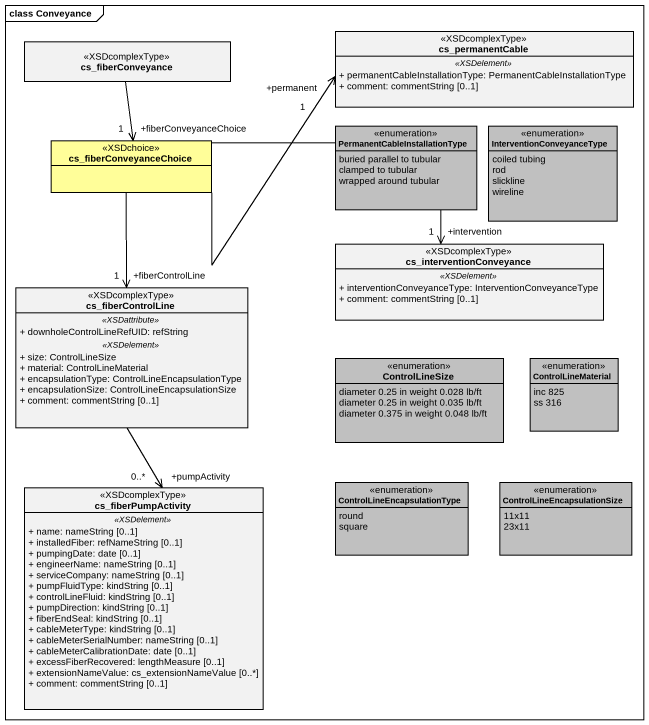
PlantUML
@startuml
mainframe class Conveyance
hide circle
hide empty members
skinparam classAttributeIconSize 0
class cs_permanentCable <<XSDcomplexType>> {
  .. <<XSDelement>> ..
  + permanentCableInstallationType: PermanentCableInstallationType
  + comment: commentString [0..1]
}
class cs_fiberConveyance <<XSDcomplexType>>
class cs_fiberConveyanceChoice <<XSDchoice>> #FFFE99
enum "PermanentCableInstallationType" as PermanentCableInstallationTy #C0C0C0 {
  buried parallel to tubular
  clamped to tubular
  wrapped around tubular
}
enum InterventionConveyanceType #C0C0C0 {
  coiled tubing
  rod
  slickline
  wireline
}
class cs_interventionConveyance <<XSDcomplexType>> {
  .. <<XSDelement>> ..
  + interventionConveyanceType: InterventionConveyanceType
  + comment: commentString [0..1]
}
class cs_fiberControlLine <<XSDcomplexType>> {
  .. <<XSDattribute>> ..
  + downholeControlLineRefUID: refString
  .. <<XSDelement>> ..
  + size: ControlLineSize
  + material: ControlLineMaterial
  + encapsulationType: ControlLineEncapsulationType
  + encapsulationSize: ControlLineEncapsulationSize
  + comment: commentString [0..1]
}
enum ControlLineSize #C0C0C0 {
  diameter 0.25 in weight 0.028 lb/ft
  diameter 0.25 in weight 0.035 lb/ft
  diameter 0.375 in weight 0.048 lb/ft
}
enum ControlLineMaterial #C0C0C0 {
  inc 825
  ss 316
}
class cs_fiberPumpActivity <<XSDcomplexType>> {
  .. <<XSDelement>> ..
  + name: nameString [0..1]
  + installedFiber: refNameString [0..1]
  + pumpingDate: date [0..1]
  + engineerName: nameString [0..1]
  + serviceCompany: nameString [0..1]
  + pumpFluidType: kindString [0..1]
  + controlLineFluid: kindString [0..1]
  + pumpDirection: kindString [0..1]
  + fiberEndSeal: kindString [0..1]
  + cableMeterType: kindString [0..1]
  + cableMeterSerialNumber: nameString [0..1]
  + cableMeterCalibrationDate: date [0..1]
  + excessFiberRecovered: lengthMeasure [0..1]
  + extensionNameValue: cs_extensionNameValue [0..*]
  + comment: commentString [0..1]
}
enum ControlLineEncapsulationType #C0C0C0 {
  round
  square
}
enum ControlLineEncapsulationSize #C0C0C0 {
  11x11
  23x11
}
cs_fiberConveyance --> "+fiberConveyanceChoice\n1" cs_fiberConveyanceChoice
cs_fiberConveyanceChoice -right-> "+permanent\n1" cs_permanentCable
cs_fiberConveyanceChoice -right-> "+intervention\n1" cs_interventionConveyance
cs_fiberConveyanceChoice --> "+fiberControlLine\n1" cs_fiberControlLine
cs_fiberControlLine --> "+pumpActivity\n0..*" cs_fiberPumpActivity
@enduml
